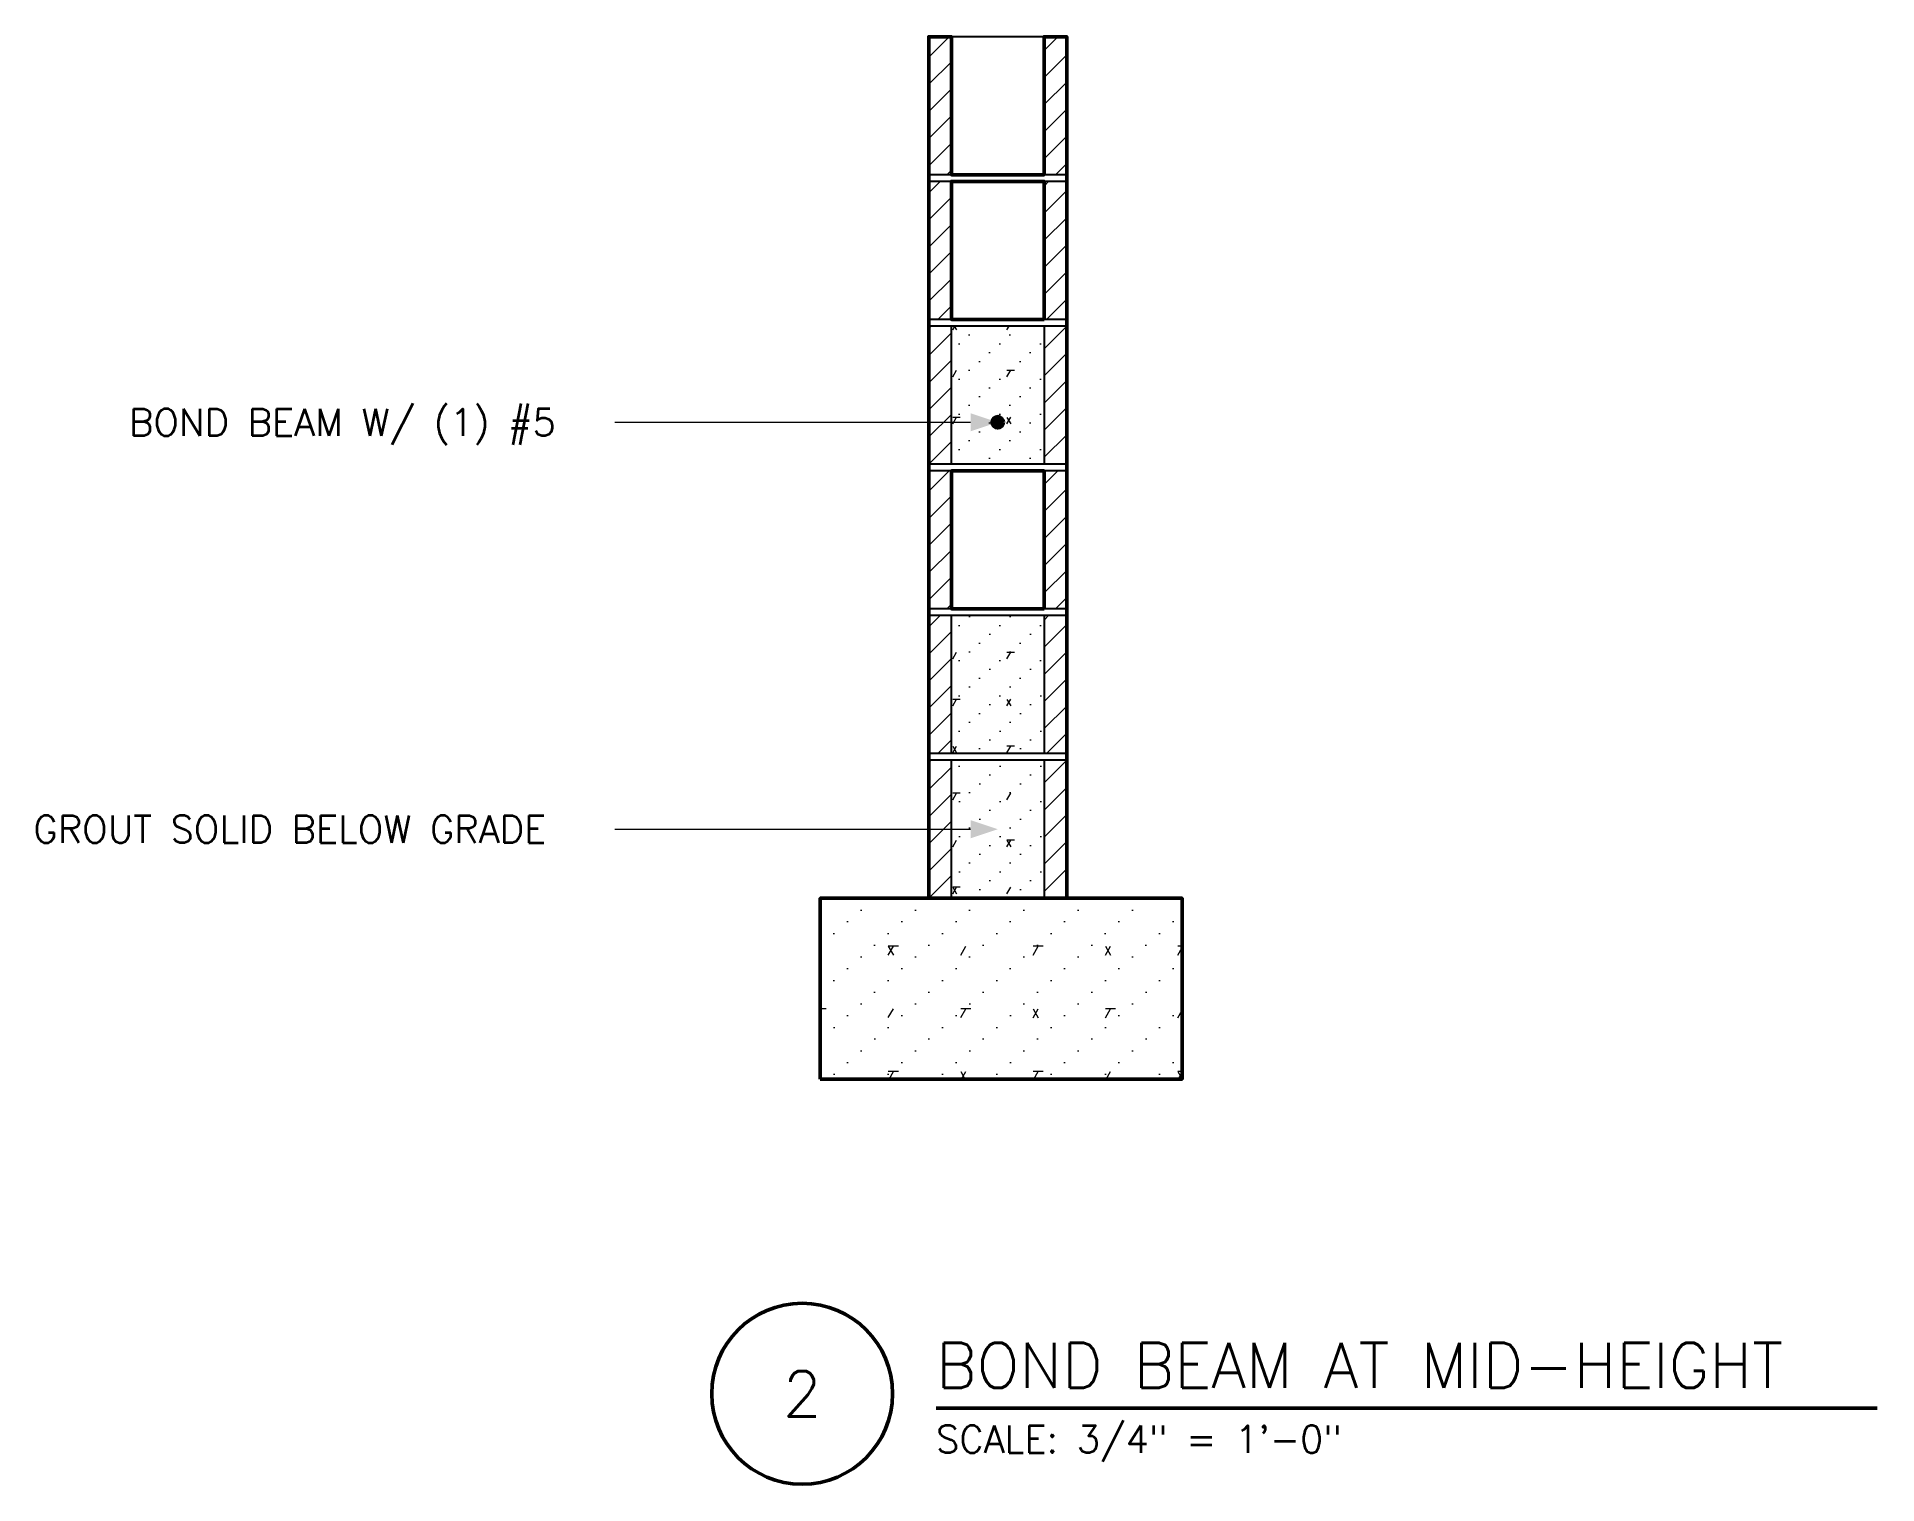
# Model space of a CAD drawing. Header units: inches. Extents: x -49 to 52, y -32 to 48.
import ezdxf
from ezdxf.enums import TextEntityAlignment as Align

# ---------------------------------------------------------------- set-up
doc = ezdxf.new("R2010")
doc.units = ezdxf.units.IN
doc.header["$MEASUREMENT"] = 0
for name, color, linetype, lineweight in [('S-ANNO-NOTE', 7, 'CONTINUOUS', 18), ('S-ANNO-TTLB', 7, 'CONTINUOUS', 50), ('S-DETL-BYND', 7, 'CONTINUOUS', 25), ('S-DETL-CUT', 7, 'CONTINUOUS', 50), ('S-DETL-PATT', 7, 'CONTINUOUS', 9), ('S-DETL-REBR', 7, 'CONTINUOUS', 50)]:
    doc.layers.add(name, color=color, linetype=linetype, lineweight=lineweight)
doc.styles.add('KERF', font='romans.shx')
pattern_1 = [(45, (0, 0), (0, 1.5), [])]
pattern_2 = [(0, (0, 0), (1.1244, 0.9732), [0, -2.25]), (0, (0.564, 0.48), (1.1244, 0.9732), [0, -2.25]), (60, (1.32, 0.24), (3, 2.598), [0.42, -5.58]), (180, (1.74, 0.6), (3, 2.598), [0.42, -5.58]), (300, (1.32, 0.6), (3, 2.598), [0.42, -5.58])]

msp = doc.modelspace()

# ---------------------------------------------------------------- hatches: boundary and pattern name
at = {"layer": 'S-ANNO-NOTE', "lineweight": 50}
for points in [[(3.8125, 26.3125), (2.3125, 26.8125), (2.3125, 25.8125)], [(3.8125, 3.8125), (2.3125, 4.3125), (2.3125, 3.3125)]]:
    msp.add_hatch(color=256, dxfattribs=at).paths.add_polyline_path(points)
at = {"layer": 'S-DETL-PATT', "lineweight": 9}
h = msp.add_hatch(dxfattribs=at)
h.set_pattern_fill('ANSI31', color=256, style=0)
h.set_pattern_definition(pattern_1)
h.paths.add_polyline_path([(0, 40), (1.25, 40), (1.25, 47.625), (0, 47.625)])
h = msp.add_hatch(dxfattribs=at)
h.set_pattern_fill('ANSI31', color=256, style=0)
h.set_pattern_definition(pattern_1)
h.paths.add_polyline_path([(6.375, 40), (7.625, 40), (7.625, 47.625), (6.375, 47.625)])
h = msp.add_hatch(dxfattribs=at)
h.set_pattern_fill('ANSI31', color=256, style=0)
h.set_pattern_definition(pattern_1)
h.paths.add_polyline_path([(0, 32), (1.25, 32), (1.25, 39.625), (0, 39.625)])
h = msp.add_hatch(dxfattribs=at)
h.set_pattern_fill('ANSI31', color=256, style=0)
h.set_pattern_definition(pattern_1)
h.paths.add_polyline_path([(6.375, 32), (7.625, 32), (7.625, 39.625), (6.375, 39.625)])
h = msp.add_hatch(dxfattribs=at)
h.set_pattern_fill('ANSI31', color=256, style=0)
h.set_pattern_definition(pattern_1)
h.paths.add_polyline_path([(0, 24), (1.25, 24), (1.25, 31.625), (0, 31.625)])
h = msp.add_hatch(dxfattribs=at)
h.set_pattern_fill('KERF-CONC', color=256, style=0)
h.set_pattern_definition(pattern_2)
h.paths.add_polyline_path([(1.25, 24), (6.375, 24), (6.375, 31.625), (1.25, 31.625)])
h.paths.add_polyline_path([(4.106154, 26.419381), (4.125, 26.3125), (4.106154, 26.205619), (4.051889, 26.111629), (3.96875, 26.041867), (3.866765, 26.004748), (3.758235, 26.004748), (3.65625, 26.041867), (3.573111, 26.111629), (3.518846, 26.205619), (3.5, 26.3125), (3.518846, 26.419381), (3.573111, 26.513371), (3.65625, 26.583133), (3.758235, 26.620252), (3.866765, 26.620252), (3.96875, 26.583133), (4.051889, 26.513371)], flags=0)
h = msp.add_hatch(dxfattribs=at)
h.set_pattern_fill('ANSI31', color=256, style=0)
h.set_pattern_definition(pattern_1)
h.paths.add_polyline_path([(6.375, 24), (7.625, 24), (7.625, 31.625), (6.375, 31.625)])
h = msp.add_hatch(dxfattribs=at)
h.set_pattern_fill('ANSI31', color=256, style=0)
h.set_pattern_definition(pattern_1)
h.paths.add_polyline_path([(0, 16), (1.25, 16), (1.25, 23.625), (0, 23.625)])
h = msp.add_hatch(dxfattribs=at)
h.set_pattern_fill('ANSI31', color=256, style=0)
h.set_pattern_definition(pattern_1)
h.paths.add_polyline_path([(6.375, 16), (7.625, 16), (7.625, 23.625), (6.375, 23.625)])
h = msp.add_hatch(dxfattribs=at)
h.set_pattern_fill('ANSI31', color=256, style=0)
h.set_pattern_definition(pattern_1)
h.paths.add_polyline_path([(0, 8), (1.25, 8), (1.25, 15.625), (0, 15.625)])
h = msp.add_hatch(dxfattribs=at)
h.set_pattern_fill('KERF-CONC', color=256, style=0)
h.set_pattern_definition(pattern_2)
h.paths.add_polyline_path([(1.25, 8), (6.375, 8), (6.375, 15.625), (1.25, 15.625)])
h = msp.add_hatch(dxfattribs=at)
h.set_pattern_fill('ANSI31', color=256, style=0)
h.set_pattern_definition(pattern_1)
h.paths.add_polyline_path([(6.375, 8), (7.625, 8), (7.625, 15.625), (6.375, 15.625)])
h = msp.add_hatch(dxfattribs=at)
h.set_pattern_fill('ANSI31', color=256, style=0)
h.set_pattern_definition(pattern_1)
h.paths.add_polyline_path([(0, 0), (1.25, 0), (1.25, 7.625), (0, 7.625)])
h = msp.add_hatch(dxfattribs=at)
h.set_pattern_fill('KERF-CONC', color=256, style=0)
h.set_pattern_definition(pattern_2)
h.paths.add_polyline_path([(1.25, 0), (6.375, 0), (6.375, 7.625), (1.25, 7.625)])
h = msp.add_hatch(dxfattribs=at)
h.set_pattern_fill('ANSI31', color=256, style=0)
h.set_pattern_definition(pattern_1)
h.paths.add_polyline_path([(6.375, 0), (7.625, 0), (7.625, 7.625), (6.375, 7.625)])
h = msp.add_hatch(dxfattribs=at)
h.set_pattern_fill('KERF-CONC', color=256, style=0)
h.set_pattern_definition([(0, (0, 0), (1.4992, 1.2976), [0, -3]), (0, (0.752, 0.64), (1.4992, 1.2976), [0, -3]), (60, (1.76, 0.32), (4, 3.464), [0.56, -7.44]), (180, (2.32, 0.8), (4, 3.464), [0.56, -7.44]), (300, (1.76, 0.8), (4, 3.464), [0.56, -7.44])])
h.paths.add_polyline_path([(-6, -10), (14, -10), (14, 0), (-6, 0)])
at = {"layer": 'S-DETL-REBR', "lineweight": 50}
msp.add_hatch(color=256, dxfattribs=at).paths.add_polyline_path([(4.125, 26.3125, 1), (3.5, 26.3125, 1)])

# ---------------------------------------------------------------- linework, layer by layer
at = {"layer": 'S-ANNO-NOTE', "lineweight": 18}
for points in [[(-17.36, 26.3125), (-15.36, 26.3125), (2.3125, 26.3125)], [(-17.36, 3.8125), (-15.36, 3.8125), (2.3125, 3.8125)]]:
    msp.add_lwpolyline(points, dxfattribs=at)
at = {"layer": 'S-ANNO-TTLB', "lineweight": 50}
msp.add_lwpolyline([(-12, -27.4, 1), (-2, -27.4, 1)], format="xyb", close=True, dxfattribs=at)
msp.add_lwpolyline([(0.4, -28.2), (52.42381, -28.2)], dxfattribs=at)
at = {"layer": 'S-DETL-BYND', "lineweight": 25}
for points in [[(1.25, 40), (6.375, 40), (6.375, 47.625), (1.25, 47.625)], [(1.25, 32), (6.375, 32), (6.375, 39.625), (1.25, 39.625)], [(1.25, 16), (6.375, 16), (6.375, 23.625), (1.25, 23.625)]]:
    msp.add_lwpolyline(points, close=True, dxfattribs=at)
for points in [[(1.25, 40), (0, 40)], [(7.625, 40), (6.375, 40)], [(1.25, 39.625), (0, 39.625)], [(7.625, 39.625), (6.375, 39.625)], [(1.25, 32), (0, 32)], [(1.25, 24), (1.25, 31.625), (0, 31.625)], [(6.375, 31.625), (1.25, 31.625)], [(7.625, 32), (6.375, 32)], [(7.625, 31.625), (6.375, 31.625), (6.375, 24)], [(7.625, 24), (6.375, 24), (1.25, 24), (0, 24)], [(1.25, 23.625), (0, 23.625)], [(7.625, 23.625), (6.375, 23.625)], [(1.25, 16), (0, 16)], [(1.25, 8), (1.25, 15.625), (0, 15.625)], [(6.375, 15.625), (1.25, 15.625)], [(7.625, 16), (6.375, 16)], [(7.625, 15.625), (6.375, 15.625), (6.375, 8)], [(7.625, 8), (6.375, 8), (1.25, 8), (0, 8)], [(1.25, 0), (1.25, 7.625), (0, 7.625)], [(6.375, 7.625), (1.25, 7.625)], [(7.625, 7.625), (6.375, 7.625), (6.375, 0)]]:
    msp.add_lwpolyline(points, dxfattribs=at)
at = {"layer": 'S-DETL-CUT', "lineweight": 50}
msp.add_lwpolyline([(7.625, 0), (7.625, 7.625), (7.625, 8), (7.625, 15.625), (7.625, 16), (7.625, 23.625), (7.625, 24), (7.625, 31.625), (7.625, 32), (7.625, 39.625), (7.625, 40), (7.625, 47.625), (6.375, 47.625), (6.375, 40), (1.25, 40), (1.25, 47.625), (0, 47.625), (0, 40), (0, 39.625), (0, 32), (0, 31.625), (0, 24), (0, 23.625), (0, 16), (0, 15.625), (0, 8), (0, 7.625), (0, 0)], dxfattribs=at)
for points in [[(6.375, 32), (1.25, 32), (1.25, 39.625), (6.375, 39.625)], [(6.375, 16), (1.25, 16), (1.25, 23.625), (6.375, 23.625)], [(-6, -10), (14, -10), (14, 0), (-6, 0)]]:
    msp.add_lwpolyline(points, close=True, dxfattribs=at)
at = {"layer": 'S-DETL-REBR', "lineweight": 50}
msp.add_lwpolyline([(4.125, 26.3125, 1), (3.5, 26.3125, 1)], format="xyb", close=True, dxfattribs=at)

# ---------------------------------------------------------------- texts
at = {"layer": 'S-ANNO-NOTE', "lineweight": 18, "style": 'KERF'}
for s, p in [('BOND BEAM W/ (1) #5', (-44.214286, 25.5625)), ('GROUT SOLID BELOW GRADE', (-49.5, 3.0625))]:
    msp.add_text(s, height=1.5, dxfattribs=at).set_placement(p)
at = {"layer": 'S-ANNO-TTLB', "lineweight": 50, "style": 'KERF'}
msp.add_text('BOND BEAM AT MID-HEIGHT', height=2.5, dxfattribs=at).set_placement((0.4, -27.08))
msp.add_text('2', height=2.5, dxfattribs=at).set_placement((-7, -27.4), align=Align.MIDDLE_CENTER)
at = {"layer": 'S-ANNO-TTLB', "lineweight": 18, "style": 'KERF'}
msp.add_text('SCALE: 3/4" = 1\'-0"', height=1.5, dxfattribs=at).set_placement((0.4, -30.66))

doc.saveas('drawing.dxf')
